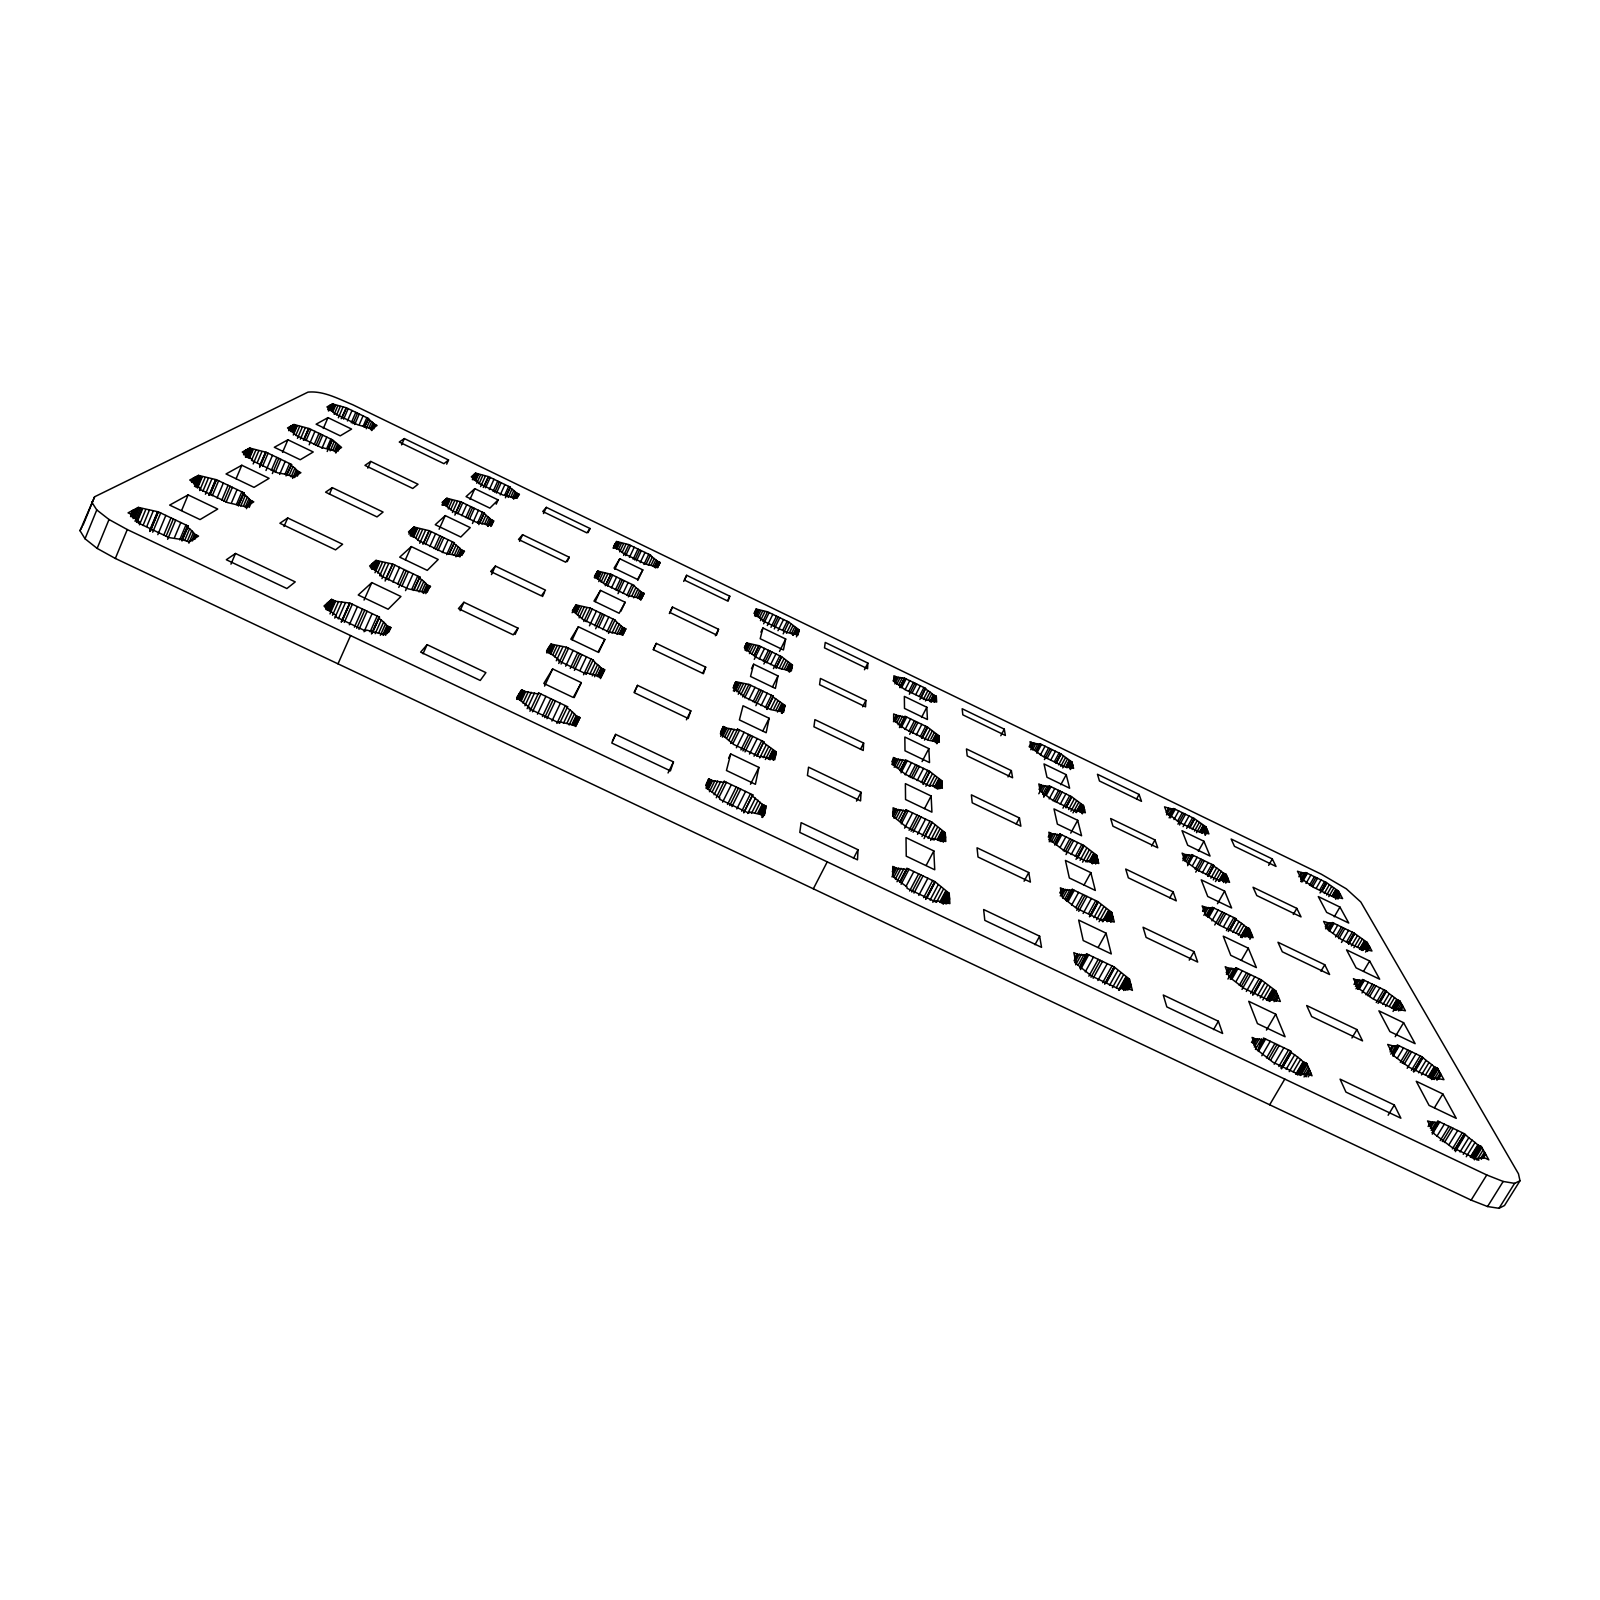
<?xml version="1.0" encoding="UTF-8"?>
<svg xmlns="http://www.w3.org/2000/svg" width="1600" height="1600" viewBox="0 0 1600 1600"><rect width="100%" height="100%" fill="white"/><g stroke="black" fill="none" stroke-linecap="round" stroke-linejoin="round"><path stroke-width="1.5" d="M858.02 849.74L857.48 859.84L799.82 832.42L801.12 822.66L858.02 849.74L853.5 858.42M861.04 792.3L860.58 800.9L807.44 775.48L808.54 767.18L861.04 792.3L856.5 801.1M863.64 743.08L863.24 750.48L813.94 726.78L814.9 719.64L863.64 743.08L860.48 749.24M865.88 700.4L865.54 706.84L819.58 684.68L820.42 678.46L865.88 700.4L862.64 706.78M867.86 663.08L867.56 668.74L824.5 647.88L825.24 642.44L867.86 663.08L864.46 669.74M766.08 806.14L764.36 815.38L749.14 811.9L748.88 813.16L719.62 799.26L719.94 798.02L706.22 787.76L708.72 778.84L712.56 780.68L723.9 782.46L724.2 781.28L752.7 794.84L752.46 796.04L762.26 804.32L766.08 806.14L761.52 815.64M763.6 742.74L776.22 751.86L774.76 759.72L760.78 756.22L760.56 757.28L733.62 744.42L721.2 734.12L723.32 726.54L726.86 728.24L737.26 730.12L737.52 729.12L763.82 741.72L756.96 756.02M773.16 697.04L784.9 705.34L783.64 712.12L770.54 709.56L745.58 697.58L734 688.26L735.82 681.74L748.94 684.42L773.34 696.16L766.96 709.44M792.44 665.06L791.34 670.94L779.16 668.34L755.92 657.12L745.08 648.64L746.66 642.96L758.84 645.68L781.6 656.68L792.44 665.06L789.14 671.94M799.02 629.82L798.04 635L786.68 632.36L764.92 621.82L754.74 614.02L756.12 609.04L767.5 611.78L788.84 622.12L799.02 629.82L796.78 634.3M758.92 767.42L755.4 784.3L726.46 770.5L730.7 753.94L758.92 767.42L750.5 784.24M769.16 718.28L766.16 732.72L739.4 719.92L743.04 705.76L769.16 718.28L762.76 731.1M778 675.92L775.4 688.42L750.54 676.46L753.68 664.2L778 675.92L772.52 686.92M785.68 639L783.42 649.94L760.2 638.72L762.94 628L785.68 639L779.52 651.4M673.46 761.9L670.4 770.88L611.8 743.02L615.64 734.38L673.46 761.9L668.04 772.96M690.82 710.84L688.22 718.48L634.26 692.68L637.52 685.36L690.82 710.84L686.42 719.8M705.68 667.14L703.44 673.7L653.44 649.68L656.26 643.38L705.68 667.14L702.6 673.4M718.54 629.28L716.6 635L670.02 612.54L672.46 607.06L718.54 629.28L715.38 635.76M729.78 596.2L728.08 601.22L684.5 580.12L686.64 575.3L729.78 596.2L727.8 600.26M80 530.68L94.62 496.78L308.02 392.12C323.8 390.68 338.52 398.98 352.7 404.72L1321.4 874.24L1346.32 888.82L1360.8 902L1518.46 1173.8L1520 1180.76L1504.5 1205.52L1499.02 1208.3L1487.56 1206.54L1471.14 1200.12L115.34 558.46L97.14 548.4L85.02 538.76L80 530.68L82.02 527.04M83.04 525.22L94.62 496.78M85.02 538.76L96.78 509.94L91.68 502.02M97.14 548.4L109.02 519.5L96.78 509.94M130.66 514.88L132.44 510.54M130.56 516.62L133.24 510.12M131.36 516.18L134.04 509.68M115.34 558.46L127.28 529.56L109.02 519.5M132.24 517.38L135.8 508.76M133.1 518.6L137.54 507.82M133.88 518.16L138.34 507.4L158.36 511.86L188.28 526.1L182 541.02M134.52 518.46L138.98 507.7M135.02 521.28L140.36 508.36M136.4 521.94L141.76 509.02M137.04 522.24L142.38 509.32M139.44 524.82L145.68 509.78M143.02 525.5L149.24 510.48M146.82 526.42L153.06 511.42M149.92 529.7L157.24 512.48M149.7 531.46L157.7 512.22M150.14 531.2L158.14 511.98M150.36 531.08L158.36 511.86M152.7 532.2L160.7 512.98M157.82 534.64L165.84 515.42M163.86 534.94L170.98 517.88M166.18 536.04L173.32 518.98M167.62 539.3L175.66 520.1M191.62 482.38L193.44 478.04M192.3 482.02L194.12 477.68M192.98 481.66L194.8 477.32M181.62 510.48L188.14 494.9L217.72 509.04L200.04 519.58L169.68 505.1L188.14 494.9M193.56 483.02L196.28 476.54M194.16 484.38L197.76 475.74M194.82 484.02L198.44 475.38L216.48 479.72L243.98 492.88L238.52 505.68M194.5 486.44L199.02 475.66M174.54 537.46L180.8 522.54M195.78 487.06L200.3 476.28M197.04 487.66L201.56 476.88M197.62 487.94L202.14 477.16M199.68 490.54L205.1 477.64M179.68 539.9L185.94 525M181.64 539.66L188.28 526.1M138.34 507.4L128.08 512.86L132.18 514.8L139.64 522.2L138.26 522.96L169.02 537.58L181.82 539.54L187.22 526.74M182.26 539.26L187.64 526.48M202.9 491.22L208.32 478.32M185.1 539.48L189.6 528.82L187.02 526.86M205.42 494.24L211.74 479.22M187.24 541.38L191.72 530.7L189.6 528.82M188.88 543.18L193.4 532.5L191.72 530.7M209.04 495.34L215.36 480.32M209.22 495.24L215.54 480.22M209.6 495.02L216.3 479.8M210.16 494.7L216.48 479.72M191.86 540.58L194.56 534.16L193.4 532.5M192.48 540.88L195.2 534.46M212.3 495.72L218.62 480.74M194.78 539.4L196.58 535.12M217.04 497.98L223.36 483M221.76 500.24L228.08 485.26M223.9 501.26L230.24 486.3M243.56 454.76L245.42 450.36M244.16 454.44L246.02 450.04M244.74 454.14L246.6 449.74M245.08 455.64L247.86 449.06M226.04 502.28L232.38 487.32M236.08 478.76L241.8 465.26L269.1 478.34L254.02 487.36L226.06 473.96L241.8 465.26M245.44 457.14L249.14 448.38M246.02 456.82L249.72 448.08L266.12 452.26L291.56 464.48L286.76 475.4M246.54 457.08L250.26 448.34M247.72 457.64L251.44 448.9M248.9 458.22L252.62 449.46M249.44 458.46L253.14 449.72M231.66 502.4L237.1 489.58M252.1 458.92L255.82 450.2M253.18 463.94L258.74 450.86M236.38 504.66L241.82 491.84M238.36 504.2L243.98 492.88M238.54 504.1L243.44 493.2M238.36 505.78L243.8 492.98M257.24 462.62L261.86 451.74M240.78 506L245.32 495.3L242.9 493.52M259.6 465.84L265.32 452.7M260.08 465.56L265.64 452.52M259.64 467.46L266.12 452.26M243.7 505.56L247.34 497L245.32 495.3M262.56 466.24L268.1 453.2M245.28 507.18L248.94 498.62L247.34 497M246.44 508.68L250.08 500.1L248.94 498.62M247.92 506.82L250.66 500.38M249.2 507.42L251.94 500.98M266 470.5L272.48 455.32M230.96 564.14L235.5 553.48L295.24 581.9L286.9 588.54L226.32 559.74L235.5 553.48M271.3 470.44L276.86 457.42M288.84 430.72L290.78 426.2M289.34 430.46L291.28 425.94M290.46 429.86L292.38 425.34M272.36 473.56L278.84 458.38M290.6 431.5L293.48 424.76M291.1 431.24L293.98 424.5L309.02 428.52L332.7 439.96L341.58 447.46L335.64 451.14L320.56 447.2L296.36 435.52L287.52 427.94L293.98 424.5M282.54 452.38L287.92 439.78L313.24 451.98L300.24 459.74L274.34 447.28L287.92 439.78M291.6 431.48L294.48 424.74M275.26 472.34L280.84 459.32M292.7 432L295.58 425.26M293.8 432.54L296.68 425.8M293.32 435.02L297.18 426.04M295.76 435.48L299.6 426.5M279.64 474.44L285.2 461.42M297.46 438.36L302.28 427.16M249.72 448.08L242.26 452.04L252.52 459.78L251.52 460.32L277.56 472.84L285.02 474.16L289.58 463.54M300.34 439.18L305.14 427.98M285.98 475.88L291.56 464.48M303.38 440.16L308.32 428.92M303.8 439.92L308.6 428.76M304.1 439.76L309.02 428.52M289.18 475.34L292.92 466.66L290.64 465.04M306.06 440.58L310.86 429.42M291.1 476.92L294.84 468.22L292.92 466.66M292.62 478.38L296.36 469.68L294.84 468.22M294.68 477.56L297.48 471.04L296.36 469.68M309.18 444.78L314.94 431.38M296.14 475.64L298.02 471.3M297.32 476.2L299.2 471.86M327.94 409.66L329.78 405.42M328.4 409.44L330.22 405.2M328.46 411.02L331.18 404.68M314.2 444.5L319.02 433.34M329.42 410.5L332.16 404.16M329.86 410.26L332.58 403.94L346.46 407.82L368.58 418.54L364.58 427.12M330.32 410.48L333.06 404.16M316.06 445.4L320.86 434.24M323.32 428.46L327.98 417.64L351.6 429.08L340.26 435.84L316.14 424.2L327.98 417.64M331.36 410.98L334.08 404.66M332.38 411.48L335.1 405.14M317.9 446.28L322.72 435.14M332.84 411.7L335.58 405.38M284 526.5L287.7 517.96L342.62 544.24L335.54 549.86L279.9 523.26L287.7 517.96M334.16 414.26L337.8 405.84M321.96 448.24L326.78 437.1M336.62 414.88L340.26 406.46M338.36 417.78L342.92 407.26M326.98 447.98L330.84 439.06M327.2 451.5L332.02 440.36M341.18 418.72L346.1 408.02M328.44 449.1L332.3 440.18M341.8 418.36L346.46 407.82M330.18 450.86L334.04 441.94M343.64 419.14L348.18 408.66M332.96 450.06L335.86 443.36M347.44 420.98L352 410.5M334.42 451.42L337.32 444.7M335.5 452.64L338.4 445.94M336 452.88L338.9 446.18M338.06 451.18L340 446.7M351.26 422.82L355.8 412.34M352.98 423.66L357.52 413.18M354.7 424.48L359.26 414.02M359.42 424.24L363.06 415.86M329.44 494.14L332.26 487.64L383.08 512.06L377 516.9L325.58 492.18L332.26 487.64M363.22 426.08L366.86 417.7M364.24 427.34L368.58 418.54M366.26 428.74L369.92 420.34L367.9 418.96M368.9 427.96L371.66 421.68L369.92 420.34M370.3 429.2L373.06 422.9L371.66 421.68M371.36 430.34L374.1 424.04L373.06 422.9M371.82 430.56L374.58 424.26M373.76 428.96L375.6 424.76M367.82 468.14L370.76 461.44L418.04 484.26L412.76 488.46L364.96 465.38L370.76 461.44M325.36 607.44L327.24 603.18M325.94 606.92L327.82 602.66M325.6 608.52L328.42 602.16M325.98 609.48L329.72 601.02M327.28 608.34L331 599.88M326.94 609.92L331.58 599.36L335.56 601.26L350.04 603.12L379.48 617.14L372.38 633M327.56 610.22L332.2 599.66M401.56 444.88L404.34 438.58L448.54 460L446.68 464.16M328.92 610.88L333.58 600.32M330.28 611.52L334.94 600.96M329.96 613.92L335.56 601.26M332.48 615.28L338.54 601.58M334.74 618.1L341.8 602.14M338.28 618.9L345.34 602.96M341.18 622.06L349.24 603.88M341.5 621.74L349.9 603.26L342 621.3M344.3 622.38L352.34 604.22M370.46 567.88L372.34 563.62M370.96 567.44L373.36 562.74M371.62 568.14L374.46 561.76M371.78 569.28L375.54 560.8M372.28 568.84L376.04 560.38L392.76 564.1L419.86 577.06L414.18 589.66M372.86 569.12L376.62 560.64M349.34 624.78L357.42 606.64M374.1 569.72L377.88 561.24M375.36 570.32L379.12 561.84M375 572.72L379.7 562.12M364.04 600.08L371.82 582.6L400.94 596.5L388.14 609.24L358.24 595L371.82 582.6M377.66 573.04L382.38 562.46M338 663.84L350.58 635.58M354.4 627.18L362.48 609.04M379.7 575.72L385.34 563.04M356.7 628.28L364.78 610.14M358.98 629.36L367.08 611.24M381.96 578.6L388.54 563.84M385.36 579.6L392.36 564.48M385.12 581.04L392.76 564.1M364.04 631.76L372.12 613.64M388.32 579.84L394.88 565.12M408.92 534.18L411.28 529.46M409.78 533.42L411.72 529.08M410.72 532.58L412.66 528.26M410.72 533.9L413.6 527.44M410.18 535.66L414.02 527.06L429.3 530.72L454.4 542.78L449 554.02L454.4 542.78M410.7 535.92L414.56 527.32M411.86 536.48L415.72 527.88M370.1 631.9L377.18 616.04M392.96 582.06L399.54 567.34M413.04 537.04L416.88 528.44M413.56 537.28L417.4 528.68M371.46 633.92L378.72 617.9M371.92 633.46L379.34 617.28M405.36 559.86L411.3 546.58L438.2 559.48L427.26 570.36L399.72 557.16L411.3 546.58M416 537.64L419.84 529.04M375.18 633.68L381.28 620.06L378.56 618.04L379.48 617.14M397.62 584.28L404.2 569.58M417.74 540.34L422.54 529.62M398.78 587.4L406.32 570.58M378.5 633.38L383.6 622.04L381.28 620.06M419.7 543.26L425.48 530.4M401.84 586.3L408.44 571.6M380.38 635.28L385.48 623.92L383.6 622.04M422.84 544.2L428.96 531.04M382.8 634.8L386.9 625.68L385.48 623.92M423.44 543.64L429.3 530.72M383.42 635.08L387.52 625.98M442.08 505.14L444.08 500.68M442.46 504.82L444.84 500.04M425.5 544.48L431.26 531.66M443.66 503.76L445.66 499.32M385.8 633.46L388.88 626.64M443.5 505.24L446.48 498.6M405.54 590.62L413.1 573.82M443.86 504.92L446.84 498.26L460.9 501.84L484.28 513.12L480.2 522M385.6 635.28L387.48 631.06M444.36 505.14L447.34 498.5M387.28 633.52L390.24 627.28M445.44 505.68L448.42 499.02M388.8 632.12L390.86 627.58L386.9 625.68M446.52 506.2L449.5 499.56M447.02 506.42L450 499.78M429.82 546.56L435.58 533.74M412.08 588.64L417.74 576.06M439.12 529.24L445.26 515.6L470.24 527.62L460.8 537.02L435.26 524.72L445.26 515.6M448.24 509L452.22 500.16M413.4 590.44L419.74 577.18M450.72 509.56L454.7 500.72M434.12 548.62L439.9 535.82M416.88 590.18L421.62 579.66L419.08 577.84L419.86 577.06M452.44 512.5L457.4 501.48M436.08 549.56L441.86 536.76M419.04 591.96L423.78 581.44L421.62 579.66M438.04 550.5L443.82 537.7M455.32 513.42L460.4 502.32M454.86 515.14L460.9 501.84M472.58 478.22L474.46 474.06M421.76 591.56L425.56 583.14L423.78 581.44M472.36 479.68L475.5 473.14L488.52 476.62L510.38 487.22L505.42 497.8M457.76 513.74L462.74 502.74M473.14 479.6L475.96 473.36M423.12 593.14L426.92 584.72L425.56 583.14M474.16 480.1L476.96 473.86M423.68 593.42L427.48 584.98M442.34 552.58L448.12 539.78M475.16 480.58L477.98 474.34M475.62 480.8L478.44 474.56M425.88 591.9L428.74 585.58M425.8 593.64L427.7 589.42M427.22 592.16L430 586.18M461.78 515.66L466.76 504.68M476.74 483.26L480.5 474.94M469.98 499.32L474.8 488.66L498.12 499.92L496.18 504.18M446.64 554.64L452.44 541.84M479.04 483.8L482.78 475.5M465.8 517.6L470.76 506.62M480.6 486.6L485.3 476.24M467.62 518.48L472.6 507.5M452.24 553.66L456.1 545.12L453.72 543.44M483.28 487.48L488.42 476.7L483.82 486.96M469.44 519.36L474.42 508.38M454.26 555.28L458.14 546.74L456.1 545.12M485.54 487.8L490.22 477.46M455.94 556.82L459.82 548.26L458.14 546.74M472.46 523.5L478.44 510.32M458.2 556.12L461.12 549.7L459.82 548.26M458.74 556.38L461.66 549.96M489.3 489.62L493.98 479.28M459.9 556.94L462.8 550.5M462.02 555.34L463.96 551.06M477.46 523.22L482.44 512.24M493.04 491.42L497.74 481.1M478.8 524.6L483.98 513.42M494.76 492.26L499.44 481.92M423 653.74L427.12 644.68L485.9 672.64L480.24 680.46L420.64 652.14L427.12 644.68M481.92 524.04L485.92 515.24L484.28 513.12M496.46 493.08L501.16 482.76M484.84 523.34L487.86 516.72L485.92 515.24M486.44 524.74L489.44 518.12L487.86 516.72M500.22 494.9L504.92 484.58M487.68 526.04L490.7 519.42L489.44 518.12M488.16 526.28L491.18 519.66M490.26 524.6L492.26 520.18M491.32 525.12L493.34 520.7M504.9 494.64L508.66 486.4M490.76 526.46L492.76 522.04M491.48 525.7L493.5 521.28M506.1 495.98L510.38 487.22M508.2 497.42L511.98 489.16L509.86 487.72M510.96 496.72L513.8 490.52L511.98 489.16M460.1 610.68L463.92 602.28L518.02 628.16L515.12 634.44M512.48 498.02L515.32 491.82L513.8 490.52M513.66 499.22L516.5 493L515.32 491.82M515.08 497.36L516.96 493.22M516.08 497.86L517.98 493.72M517.08 498.34L518.98 494.2M491.48 574.58L495.4 566.06L545.5 590.14L541.38 595.86L490.66 571.5L495.4 566.06M519.56 541.32L522.6 534.72L569.26 557.24L567.22 561.62M543.5 513.56L546.34 507.36L590.02 528.52L588.1 532.62M542.54 596.52L544.5 592.26M516.7 698.84L519.6 693.1M517.28 698.52L520.46 691.76M517.08 699.42L521.68 689.84L525.6 691.7L538.02 693.96L538.64 692.92L567.6 706.72L559.62 723.34M518.08 699.1L522.3 690.12M519.44 699.74L523.64 690.76M520.78 700.38L524.98 691.4M521.38 700.68L525.6 691.7M546.58 652.08L548.54 647.88M523 703.08L528.26 691.88M547 651.98L549.94 645.72M546.74 652.92L550.98 644.08L566.44 647.22L593.12 660L586.2 674.42M547.64 652.68L551.54 644.34M548.88 653.26L552.78 644.94M524.92 705.74L531.24 692.32M550.12 653.86L554.02 645.54M550.68 654.12L554.58 645.8M572.14 612.72L575.14 606.36M527.14 708.66L534.5 693M572.78 611.74L576.04 604.94L590.22 608.1L614.98 620L608.56 633.38M553.08 654.34L557 646.02M573.58 611.54L576.56 605.2M574.72 612.1L577.72 605.74M554.82 656.86L559.72 646.5M575.88 612.64L578.86 606.3M529.92 711.28L538.64 692.92M576.4 612.9L579.38 606.54M594.34 577.54L597.48 571.46M594.64 577.62L597.72 571.08L610.84 574.22L633.9 585.36L628.38 596.86M577.6 615.26L581.58 606.8M595.12 577.86L598.2 571.32M532.5 711.82L540.9 694M544.56 686.1L552.64 668.94L581.32 682.64L574.2 697.6M556.3 660.76L562.7 647.18M596.2 578.38L599.28 571.84M597.26 578.9L600.34 572.36M579.1 617.84L584.08 607.28M597.74 579.12L600.84 572.58M558.72 663.46L566.44 647.22M613.12 548.12L615.98 542.58M613.54 548L616.66 541.5L628.84 544.62L650.44 555.08L646.24 563.82M614.22 547.88L617.12 541.72M598.76 581.58L602.86 572.86M581.84 618.52L586.82 607.98M572.2 639.8L578.36 626.74L604.86 639.46L598.66 652.48M615.22 548.36L618.12 542.22M537.48 714.18L545.88 696.38M561.08 664.02L568.52 648.22M616.22 548.84L619.12 542.7M601.06 582.06L605.16 573.36M616.66 549.06L619.58 542.92M583.8 621.5L590.22 608.1M618.56 549.36L621.46 543.22M603.58 582.72L607.7 574.02M595.22 601.58L600.5 590.4L625.14 602.26L620.9 611.2M586.2 621.66L592.16 609.04M565.66 666.2L573.1 650.42M619.72 551.88L623.58 543.7M542.46 716.54L550.86 698.74M605.3 585.74L610.64 574.56M605.64 585.18L610.84 574.22M622.08 552.54L625.94 544.36M544.7 717.62L553.12 699.82M614.8 569.28L619.78 558.76L642.8 569.9L637.8 580.38M607.5 585.94L612.64 575.1M589.46 625.8L596.42 611.08M570.24 668.4L577.7 652.62M623.66 555.4L628.84 544.62M546.96 718.7L555.4 700.9M625.7 555.62L630.54 545.42M573.38 667.14L579.78 653.62M611.48 587.84L616.6 577.02M594.7 625.74L600.68 613.12M574.4 670.38L581.86 654.62M551.94 721.06L560.36 703.26M595.64 628.76L602.6 614.06M629.42 557.42L634.24 547.22M615.44 589.76L620.56 578.92M598.56 627.58L604.54 614.98M617.24 590.62L622.38 579.8M580.04 670.32L586.46 656.82M633.12 559.22L637.96 549.02M618 593.66L624.18 580.66M556.9 723.42L565.34 705.64M634.82 560.02L639.66 549.84M602.8 629.62L608.8 617.02M636.5 560.84L641.34 550.66M583.56 674.76L591.04 659M623 593.4L628.14 582.58M563.52 723.2L569.86 709.84L567.02 707.76L567.6 706.72M607.06 631.66L613.04 619.08M640.2 562.64L645.04 552.46M626.96 595.3L632.1 584.5M589.9 674.04L595.28 662.78L593.12 660M567.04 723.02L572.34 711.88L569.86 709.84M643.92 564.44L648.76 554.26M612.02 633L617.02 622.5L614.98 620M592.22 675.9L597.58 664.62L595.28 662.78M569.12 725L574.44 713.86L572.34 711.88M631.72 596.28L635.84 587.62L633.9 585.36M615.18 632.58L619.18 624.16L617.02 622.5M571.84 724.66L576.1 715.74L574.44 713.86M594.6 676.74L599.54 666.38L597.58 664.62M572.44 724.96L576.7 716.02M648.42 565.28L652.3 557.12L650.44 555.08M633.74 597.82L637.88 589.14L635.84 587.62M617 634.18L621.02 625.76L619.18 624.16M573.78 725.58L578.04 716.66M597.14 676.34L601.1 668.06L599.54 666.38M597.7 676.62L601.66 668.32M651.3 564.66L654.22 558.54L652.3 557.12M636.5 597.12L639.6 590.6L637.88 589.14M575.12 726.22L579.38 717.3M619.48 633.6L622.5 627.26L621.02 625.76M598.94 677.2L602.9 668.92M575.72 726.52L579.98 717.58L576.1 715.74M620 633.84L623 627.52M652.94 566L655.86 559.88L654.22 558.54M600.18 677.8L604.12 669.5M637.9 598.48L641 591.98L639.6 590.6M621.14 634.38L624.16 628.06M639.42 596.54L641.48 592.2M600.46 678.6L604.68 669.78L601.1 668.06M654.24 567.26L657.18 561.12L655.86 559.88M622.28 634.94L625.3 628.62M639.44 599.24L642.54 592.72M654.7 567.48L657.62 561.34M622.8 635.18L625.82 628.86L622.5 627.26M640.5 599.74L643.62 593.24M655.7 567.96L658.62 561.84M640.9 600L644.1 593.46L641 591.98M657.68 566.4L659.62 562.32M657.54 567.76L660.08 562.54L657.18 561.12M683.7 581.42L686.64 575.3M669.34 613.54L672.46 607.06M653.22 649.68L656.26 643.38M634.26 692.1L637.52 685.36M612.42 741.06L615.64 734.38M754.02 613.48L756.12 609.04M754.58 613.32L756.58 609.26M754.58 615.82L757.56 609.74M755.56 616.28L758.54 610.22M756.02 616.5L759 610.44M757.72 616.72L760.7 610.66M744.54 647.26L746.66 642.96M744.42 647.7L746.54 643.4M759.38 617.8L762.68 611.08M745.02 647.5L747.14 643.2M745 650.14L748.18 643.7M760.48 620.62L764.9 611.66M746.06 650.66L749.24 644.22M746.54 650.88L749.72 644.44M762.9 621.38L767.5 611.78M748.38 651.08L751.56 644.64M763.64 623.76L769.16 612.58M733.76 685.92L735.82 681.74M749.44 653.62L753.68 645.04M733.3 687.54L735.68 682.26M733.26 688.24L736.34 682M760.9 632.16L762.94 628M733.36 690.88L737.46 682.54M751.82 654.2L756.04 645.64M734.48 691.42L738.6 683.08M767.32 625.52L772.82 614.36M736.02 689.58L739.12 683.34M754.52 654.6L758.84 645.68M754.42 654.98L758.68 646.32M736.98 691.8L741.1 683.48M754.28 659.34L760.62 646.54M770.98 627.3L776.5 616.14M738.24 694.26L743.38 683.88M751.5 668.6L753.68 664.2M721.1 731L723.32 726.54M720.58 732.9L723.16 727.12M773.74 625.88L778.16 616.94M720.4 733.82L723.88 726.8M740.8 694.84L745.94 684.48M720.68 736.32L725.1 727.38M759.24 659.1L764.54 648.42M774.3 628.92L779.84 617.76M723 734.66L726.32 727.98M722.44 737.16L726.86 728.24M742.74 696.98L748.94 684.42M724.6 737.26L729.02 728.34M744.7 697.76L750.84 685.34M777.98 630.68L783.5 619.54M763.16 660.98L768.44 650.32M727.08 737.6L731.5 728.7M763.88 663.98L770.22 651.18M706.34 783.94L708.72 778.84M782.74 630.22L787.16 621.3M705.9 785.48L708.1 781.06M766.7 662.7L772 652.04M706.04 785.74L709.32 779.14M728.74 740.42L734.26 729.3M748.88 699.78L755.04 687.36M706.26 788.58L710.64 779.76M783.18 633.84L788.84 622.12M707.58 789.2L711.96 780.4M730.66 743.44L737.52 729.12M708.18 789.48L712.56 780.68M770.62 664.58L775.92 653.92M786.5 633.22L790.94 624.28M753.08 701.78L759.24 689.38M732.96 743.4L739.58 730.12M709.44 791.72L714.92 780.72M789.62 632.44L792.94 625.74M754.98 702.7L761.14 690.3M728.6 758.16L730.7 753.94M773.46 668.6L779.82 655.82M712.16 792L717.62 781.02M755.86 705.68L763.06 691.22M791.36 633.84L794.7 627.12M736.38 747.78L744.1 732.28M776.22 667.72L781.6 656.68M776.14 668.1L781.46 657.32M792.8 635.14L796.14 628.44M714.08 794.76L720.62 781.62M793.26 635.36L796.6 628.66M795.36 633.6L797.58 629.12M779.58 667.6L783.84 659.06M796.34 634.08L798.56 629.6M761.08 705.62L767.24 693.22M796.76 635.14L798.78 631.1M716.26 797.78L724.2 781.28M796.44 636.84L798.6 632M740.9 749.94L748.62 734.44M781.72 669.18L785.98 660.62M718.8 797.64L726.44 782.34M742.94 750.92L750.68 735.42M765.26 707.64L771.44 695.24M784.64 668.56L787.84 662.14M745 751.9L752.74 736.4M767.16 708.54L773.34 696.16L767 709.3M786.16 670L789.38 663.58M786.64 670.22L789.86 663.82M787.7 670.74L790.9 664.32M722.6 802.16L731.34 784.68M788.74 671.24L791.96 664.82M770.56 709.14L775.72 698.8M790.02 670.8L792.16 666.52M789.82 671.82L791.96 667.52M749.5 754.06L757.26 738.56M773.86 708.8L778 700.52M727.5 804.48L736.24 787M775.84 710.48L779.98 702.18M754.02 756.2L761.76 740.72M729.72 805.54L738.46 788.06M777.48 712.06L781.62 703.76M779.02 710.24L782.14 704.02M756.98 755.86L763.82 741.72M731.94 806.6L740.7 789.12M780.16 710.78L783.26 704.56M781.28 711.32L784.4 705.1M781.78 711.56L784.9 705.34M781.68 712.1L784.8 705.86M781.46 713.26L784.6 707.02M782.18 712.88L784.38 708.18M759.7 757.96L766.36 744.66M782.08 713.4L784.18 709.24M736.82 808.92L745.58 791.46M763.24 757.64L768.8 746.56M765.36 759.5L770.92 748.4M741.72 811.24L750.48 793.78M768.22 759.04L772.68 750.16M768.78 759.32L773.24 750.42M743.94 812.3L752.7 794.84M769.98 759.9L774.46 751M743.8 812.9L752.66 795.04M772.32 758.26L775.66 751.58M772.76 759.12L776.22 751.86M773.62 758.26L775.86 753.8M773.36 759.6L775.6 755.14M773.24 760.22L775.5 755.76M747.72 813.48L755.42 798.18M751.46 813.4L758.08 800.28M754.84 813.28L760.36 802.34M757.82 813.1L762.26 804.32M758.42 813.38L762.84 804.62M759.74 814L764.16 805.24M761.06 814.62L765.48 805.86M762.32 815.02L765.66 808.44M763.14 814.42L765.36 810.02M761.88 817.34L765.22 810.74M762.56 817.48L764.8 813.06M893.06 680.9L895.32 676.46M894.02 681.36L896.3 676.94M894.48 681.58L896.74 677.16L904.48 678.14L925.56 688.36L921.04 697.9M894.88 683.94L898.3 677.3M896.72 684.26L900.12 677.64M898.78 684.78L902.18 678.16M899.94 687.06L904.48 678.14M899.96 687.32L904.48 678.5M899.96 687.7L904.48 678.76M901.6 687.74L906.12 678.94M905.22 689.5L909.76 680.7M894.04 719.38L896.22 715.16M908.84 691.26L913.38 682.44M893.44 721.72L896.7 715.38L904.96 717.06L899.52 727.6M895.08 721.82L898.36 715.48M909.36 694.24L915.02 683.24M897.02 722.14L900.3 715.8M912.14 692.84L916.68 684.04M813.34 888.8L827.24 861.86M898.16 724.78L902.5 716.34M579.98 717.58L575.78 725.72L559.4 721.72L558.8 722.82L529.06 708.68L529.7 707.6L516.7 697.64L521.68 689.84M604.68 669.78L601.12 676.7L586.16 672.76L585.64 673.7L558.28 660.62L558.84 659.7L546.74 650.7L550.98 644.08M625.82 628.86L622.74 634.82L608.54 631.78L583.22 619.62L572.4 610.64L576.04 604.94M644.1 593.46L641.42 598.64L628.3 595.6L604.74 584.24L594.56 576.04L597.72 571.08M660.08 562.54L657.74 567.08L645.54 564.04L623.5 553.38L613.88 545.84L616.66 541.5M915.76 694.6L920.3 685.8M899.52 727.16L904.94 716.22L927.42 727.06L938.86 735.74L939.3 742.32L928.06 740.14L905.1 729.06L893.64 720.28L893.68 713.92L896.7 715.38M901.28 727.58L906.7 717.06M919.38 696.34L923.92 687.56M919.88 699.46L925.56 688.36M905.14 729.44L910.58 718.94M923.36 699.44L927.92 690.62L925.6 689.1M891.8 761.84L893.92 757.74M891.84 764.44L895.02 758.28M909 731.3L914.44 720.8M925.46 700.94L930.02 692.12L927.92 690.62M892.96 764.96L896.14 758.82M893.46 765.22L896.66 759.06L905.5 760.66L900.2 770.86L905.48 759.86L929.56 771.28L941.82 780.78L942.32 788.34L930.24 785.26L930.28 786.28L905.66 774.46L893.36 764.82L893.4 757.5L896.66 759.06M909.66 734.26L916.2 721.64M928.44 700.18L931.86 693.56L930.02 692.12M894.18 767.3L898.42 759.12M912.5 733L917.94 722.5M921.54 717.44L926.82 707.26L904.36 696.4L904.5 708.42L927.42 719.5L926.82 707.26M930.02 701.56L933.44 694.94L931.86 693.56M896.26 767.6L900.5 759.42M930.46 701.76L933.9 695.14M931.44 702.24L934.86 695.62M933.54 700.5L935.84 696.08M898.64 768.1L902.88 759.94M916.36 734.86L921.82 724.36M934.02 701.16L936.28 696.3L933.44 694.94M934.08 702.16L936.38 697.74M900.2 769.88L905.5 760.66M901.02 772.82L907.36 760.6M920.22 736.72L925.68 726.22M921.98 737.56L927.42 727.06M922 738L927.44 727.2M922 738.44L927.46 727.8M905.16 774.82L911.5 762.6M924.48 740.1L929.94 729.58M927.8 739.62L932.18 731.2M909.28 776.8L915.64 764.58M892.56 813L894.84 808.62M930.86 739.08L934.16 732.78M911.16 777.7L917.52 765.5M892.62 815.78L896.06 809.2M893.16 816.04L896.6 809.46L906.12 810.94L906.1 809.82L932.02 822.22L945.22 832.72L945.8 841.5L932.8 838.44L932.84 839.64L906.32 826.94L893.04 816.28L893.1 807.78L896.6 809.46M932.56 740.6L935.84 734.28M913.04 778.6L919.4 766.4M922.06 761.58L928.84 748.6L904.84 737.04L905 750.78L929.52 762.58L928.84 748.6M933.02 740.82L936.32 734.5M893.94 818.2L898.5 809.44M934.06 741.32L937.36 735M935.1 741.82L938.4 735.5M935.56 742.06L938.86 735.74M935.6 742.56L938.9 736.24M896.18 818.44L900.74 809.7M936.76 741.58L938.98 737.36M917.18 780.58L923.54 768.38M936.88 743.24L939.04 738.5M936.9 743.76L939.12 739.52M898.74 818.94L903.3 810.2M900.42 820.9L906.1 809.82M900.42 821.86L906.1 810.38M921.3 782.56L927.68 770.38M901.3 823.86L908.12 810.8M923.2 783.96L929.56 771.28M923.22 784.46L929.6 772.1M925.86 786.28L932.26 774.06M904.6 828.16L912.58 812.92M929.32 786.02L934.66 775.84M909.06 830.3L917.04 815.06M932.5 785.72L936.78 777.56M911.08 831.26L919.06 816.02M934.3 787.38L938.58 779.22M934.8 787.62L939.1 779.46M924.54 808.6L931.14 796L905.38 783.64L905.56 799.52L931.92 812.16L931.14 796M892.36 871.66L894.64 867.34M935.92 788.16L940.2 780M913.1 832.22L921.08 817M937.04 788.7L941.32 780.54M892.54 874.44L895.94 867.94M937.54 788.94L941.82 780.78M938.64 787.48L941.86 781.36M892 876.88L896.54 868.24L906.84 869.54L906.82 868.22L934.86 881.58L949.2 893.3L949.88 903.6L935.78 900.62L935.86 902.02L907.08 888.34L907.06 886.96L892.68 876.4L892.74 866.42L896.54 868.24M938.72 788.78L941.94 782.64M939.88 788.04L942.02 783.94M939.92 788.64L942.06 784.54M894.06 876.78L898.6 868.14M917.54 834.34L925.54 819.12M895.36 879.1L901.02 868.32M897 881.72L903.78 868.8M921.98 836.48L929.98 821.26M900.04 881.32L905.7 870.38M900.04 881.78L906.84 868.88M900.04 882.44L906.84 869.34M925.16 835.44L932.02 822.22M924.04 838.6L932.04 822.8M901.1 884.3L909.02 869.28M928.04 838.4L934.92 825.34M905.92 886.58L913.84 871.56M930.62 840.36L937.5 827.3M934.04 840.12L939.8 829.2M909.6 891.02L918.66 873.86M937.14 839.78L941.74 831.06M937.68 840.04L942.28 831.32M938.88 840.62L943.48 831.88M911.8 892.06L920.86 874.9M926.18 865.38L933.82 850.94L906.02 837.66L906.24 856.18L934.74 869.78L933.82 850.94M940.06 841.2L944.68 832.46M940.62 841.46L945.22 832.72M941.8 839.96L945.26 833.4M913.98 893.1L923.04 875.94M941.9 841.46L945.36 834.9M943.14 840.78L945.46 836.4M943.18 841.48L945.52 837.08M943.24 842.16L945.56 837.76M1000.8 735.72L1004.28 729.14L962.16 708.74L962.82 714.84L1005.36 735.44L1004.28 729.14M918.8 895.38L927.86 878.24M923.6 897.66L932.68 880.54M925.78 898.7L934.86 881.58M925.8 899.38L934.88 881.78M926.96 897.92L934.92 882.7M930.06 900.12L938.02 885.1M932.84 902.3L940.82 887.28M936.46 902.32L943.3 889.42M939.7 902.26L945.42 891.5M940.28 902.54L946.02 891.78M1008.02 776.9L1011.36 770.62L966.46 748.94L967.2 755.88L1012.58 777.76L1011.36 770.62M941.58 903.14L947.32 892.4M942.88 903.76L948.6 893.02M943.46 904.04L949.2 893.3M944.66 902.7L949.24 894.1M945.92 902.32L949.36 895.84M1029.12 746.76L1031.44 742.38M946.02 904.08L949.48 897.6M947.22 902.74L949.54 898.42M1030.08 747.22L1032.4 742.86M947.28 903.54L949.58 899.22M1030.52 747.44L1032.84 743.06L1040.02 744.52L1036.54 751.06L1039.92 744.12M1030.74 749.68L1034.24 743.14M1032.42 749.94L1035.9 743.4M1034.36 750.4L1037.84 743.88M1036.38 750.36L1039.84 743.7L1060.68 753.8L1071.92 761.98L1073.6 768.38L1063.86 766.48L1042.62 756.2L1031.32 747.92L1030.04 741.7L1032.84 743.06M1036.82 753.18L1041.46 744.5M1040.4 754.92L1045.04 746.24M1043.98 756.66L1048.64 747.96M1044.44 759.6L1050.26 748.76M1047.24 758.22L1051.88 749.54M1016.2 824.04L1019.44 817.98L971.38 794.86L972.22 802.82L1020.86 826.18L1019.44 817.98M1050.8 759.96L1055.46 751.28M1039.1 789.36L1041.34 785.18M1039.56 789.58L1041.8 785.42L1049.42 786.8L1043.8 797.02M1054.38 761.68L1059.04 753.02M1038.8 793.76L1043.28 785.44M1056.02 762.48L1060.68 753.8M1056.12 762.9L1060.7 753.94M1056.22 763.32L1060.84 754.5M1041.7 791.92L1045.04 785.68M1042.64 794.44L1047.1 786.14M1058.6 764.88L1063.26 756.18M1043.64 796.22L1049.22 785.86L1071.4 796.58L1083.44 805.5L1085.36 812.76L1074.78 810.02L1075.02 811L1052.38 800.08L1040.28 791.02L1038.82 783.96L1041.8 785.42M1043.74 796.7L1049.24 786M1060.78 766.42L1065.46 757.72M1046.48 795L1050.94 786.7M1062.72 767.9L1067.42 759.2M1065.6 767.16L1069.12 760.64M1066.04 767.38L1069.56 760.84M1049.18 798.9L1054.76 788.54M1067 767.84L1070.52 761.32M1069.12 766.12L1071.48 761.78M1069.56 766.34L1071.92 761.98M1069.7 766.84L1072.04 762.48M1060.8 784.72L1066.22 774.68L1044.02 763.94L1046.98 777.26L1069.62 788.2L1066.22 774.68M1069.98 767.94L1072.34 763.58M1053 800.74L1058.58 790.38M1070.26 769.04L1072.62 764.66M1070.4 769.54L1072.76 765.16M1054.72 801.58L1060.32 791.22M1056.46 802.42L1062.04 792.06M1060.26 804.24L1065.86 793.9M1062.96 808.16L1069.68 795.74M1024.08 881.22L1028.76 872.56L977.04 847.8L978.02 857.04L1030.4 882.08L1028.76 872.56M1048.26 837.02L1050.44 832.98M1065.84 807.08L1071.4 796.58M1049.36 837.56L1051.54 833.52M1065.92 807.4L1071.52 797.06M1048.76 839.8L1052.04 833.76L1060.14 835.02L1059.9 833.96L1083.66 845.38L1096.6 855.18L1098.8 863.5L1087.52 860.8L1087.8 861.92L1063.54 850.28L1050.52 840.32L1048.84 832.22L1052.04 833.76M1066.04 807.88L1071.6 797.38M1049.24 841.78L1053.6 833.72M1051.12 841.98L1055.48 833.92M1068.58 809.56L1074.2 799.2M1053.32 842.4L1057.68 834.36M1070.9 811.24L1076.54 800.88M1055.58 842.14L1059.9 833.96M1055.66 842.52L1060.02 834.48M1054.7 845.06L1060.1 834.86M1073 812.88L1078.64 802.5M1056.32 844.88L1061.76 834.84M1075.94 812.38L1080.46 804.06M1076.4 812.6L1080.92 804.3M1078.56 811.02L1081.94 804.78M1060.4 846.84L1065.84 836.82M1079.58 811.5L1082.98 805.28M1080.06 811.74L1083.44 805.5M1080.2 812.3L1083.58 806.06M581.32 682.64L573.24 697.46L543.82 683.44L552.64 668.94M604.86 639.46L597.96 652.14L570.8 639.14L578.36 626.74M625.14 602.26L619.16 613.24L593.98 601.1L600.5 590.4M642.8 569.9L637.58 579.48L614.08 568.12L619.78 558.76M1081.66 811.46L1083.92 807.3M1070.74 833.12L1077.7 820.32L1054 808.92L1057.38 824.12L1081.58 835.76L1077.7 820.32M1081.98 812.72L1084.24 808.56M1082.12 813.28L1084.4 809.12M1082.28 813.86L1084.54 809.68M1063.38 850.8L1069.92 838.78M1065.24 851.68L1071.78 839.66M1066 854.58L1073.64 840.56M1071.16 854.54L1077.72 842.52M1075.24 856.48L1081.8 844.48M1076 859.38L1083.66 845.38M1077.22 857.92L1083.7 845.54M1077.36 858.48L1083.88 846.3M1059.76 892.96L1062.12 888.66M1060.94 893.52L1063.3 889.22M1060.3 895.94L1063.84 889.48L1072.5 890.58L1066.62 901.3M1080.08 860.32L1086.66 848.3M1034.98 944.7L1039.64 936.18L983.64 909.52L984.8 920.36L1041.54 947.34L1039.64 936.18M1061.96 895.82L1065.5 889.36M1062.8 898.12L1067.52 889.52M1082.58 862.16L1089.18 850.12M1065.14 898.5L1069.86 889.92M1085.94 861.94L1091.44 851.92M1066.36 900.04L1072.22 889.34L1097.76 901.56L1111.76 912.4L1114.32 922.06L1102.24 919.44L1102.56 920.74L1076.42 908.26L1062.34 897.22L1060.38 887.82L1063.84 889.48M1066.48 900.68L1072.26 889.54M1066.58 901.1L1072.22 889.34M1089 861.68L1093.4 853.64M1089.5 861.92L1093.9 853.88M1068.34 901L1074.22 890.3M1090.6 862.44L1095 854.4M1091.68 862.96L1096.1 854.94M1092.18 863.2L1096.6 855.18M1092.36 863.86L1096.76 855.82M1093.82 863.28L1097.14 857.24M1071.56 905.24L1078.6 892.4M1095.3 862.7L1097.52 858.66M1095.48 863.36L1097.7 859.32M1084.04 885.04L1090.84 872.64L1065.44 860.44L1069.34 877.98L1095.32 890.44L1090.84 872.64M1095.64 864L1097.86 859.98M1075.94 907.34L1083 894.5M1136.7 798.76L1139.08 794.44L1097.46 774.28L1099.46 780.98L1141.5 801.34L1139.08 794.44M1076.76 910.42L1085 895.46M1078.74 911.38L1086.98 896.4M1083.12 913.48L1091.38 898.5M1088.68 913.42L1095.76 900.6M1089.5 916.52L1097.76 901.56M1089.54 916.72L1097.8 901.76M1090.82 915.02L1097.9 902.18M1090.98 915.66L1098.02 902.62M1093.92 917.68L1101.02 904.84M1074.64 958.36L1077 954.12M1074.06 960.76L1077.58 954.4L1086.88 955.26L1079.86 967.92M1096.64 919.7L1103.74 906.84M1074.66 962.64L1079.36 954.18M1099.06 921.7L1106.18 908.84M1075.66 964.82L1081.52 954.24M1078.18 965.18L1084.04 954.6M1102.38 921.5L1108.32 910.76M1102.92 921.74L1108.86 911.02M1080.76 964.56L1086.56 953.8L1114.16 966.94L1129.4 979.06L1132.4 990.38L1128.66 988.6L1119.42 987.9L1119.8 989.44L1091.48 975.98L1076.14 963.64L1073.84 952.62L1077.58 954.4M1105.28 920.16L1110.04 911.58M1080.88 965.08L1086.72 954.52M1079.8 967.68L1086.82 955.02M1166.18 812.5L1168.56 808.2L1173.94 809.4L1170.38 815.84M1106.46 920.72L1111.22 912.14M1107 920.98L1111.76 912.4M1080.54 969.58L1088.72 954.82M1107.18 921.74L1111.94 913.16M1166.52 814.84L1170.08 808.4M1108.8 921.24L1112.38 914.8M1168.32 815.24L1171.9 808.8M1110.44 920.76L1112.82 916.46M1151.56 846.12L1155 839.94L1110.66 818.54L1112.94 826.18L1157.74 847.78L1155 839.94M1110.64 921.52L1113.02 917.2M1110.82 922.28L1113.22 917.96M1199.94 832.34L1178.96 822.18L1169.94 815L1173.6 808.5L1194.18 818.48L1205.94 826.9L1208.9 833.88L1199.54 831.4L1199.94 832.34L1203.6 825.76M1169.12 817.84L1173.78 808.96M1098.18 947.36L1106.06 933.16L1078.68 920.1L1083.22 940.54L1111.28 953.92L1106.06 933.16M1170.44 817.86L1175.2 809.28M1085.28 971.84L1093.46 957.1M1173.98 819.56L1178.74 811M1088.84 976.18L1098.2 959.36M1091 977.22L1100.36 960.38M1177.52 821.28L1182.28 812.72M1177.94 824.2L1183.9 813.5M1093.16 978.24L1102.52 961.4M1179.54 824.98L1185.5 814.28M1183.08 826.68L1189.04 815.98M1097.88 980.48L1107.26 963.66M1186.62 828.4L1192.58 817.7M1102.62 982.74L1112 965.92M1189.46 827.18L1194.18 818.48M1189.6 827.5L1194.38 818.94M1189.78 827.96L1194.5 819.24M1104.78 983.76L1114.16 966.94M1104.82 983.98L1114.22 967.18M1106.12 982.4L1114.34 967.68M1106.3 983.14L1114.46 968.18M1192.22 829.54L1197.02 820.98M1194.5 831.12L1199.28 822.54M1109.5 985.38L1117.74 970.66M1196.54 832.66L1201.34 824.08M1182.78 858.66L1185.08 854.56L1192.06 855.66L1187.48 863.84L1191.86 855.14M1182.92 860.66L1186.36 854.5M1112.44 987.64L1120.7 972.9M1199.56 832L1203.16 825.56M1184.54 860.82L1187.98 854.66M1200.94 832.66L1204.56 826.22M1186.44 861.2L1189.88 855.06M1201.9 833.12L1205.5 826.68M1202.32 833.34L1205.94 826.9M1116.28 987.78L1123.36 975.12M1203.76 831.74L1206.16 827.44M1204.26 832.92L1206.68 828.62M1169.8 897.84L1173.14 891.86L1125.72 869.06L1128.34 877.82L1176.28 900.86L1173.14 891.86M1187.64 865.68L1193.36 855.46M1205 834.68L1207.42 830.36M1205.22 835.22L1207.64 830.92M1118.6 989.96L1125.7 977.3M1119.18 990.24L1126.28 977.58M1198.36 851.18L1203.92 841.28L1182 830.68L1187.7 845.24L1210.04 856.04L1203.92 841.28M1121.64 988.74L1127.56 978.18M1122.9 989.34L1128.82 978.78M1192.56 865.44L1197.14 857.28M1123.48 989.62L1129.4 979.06M1123.72 990.5L1129.64 979.94M1125.4 990.32L1130.16 981.86M1127.1 990.16L1130.66 983.8M1195.18 869.3L1200.9 859.1M1128.52 988.94L1130.9 984.68M1128.74 989.82L1131.14 985.58M1195.74 872.16L1202.62 859.92M1198.6 870.96L1204.34 860.74M1202.36 872.76L1208.1 862.56M1206.12 874.58L1211.86 864.38M1207.9 875.56L1213.58 865.22L1191.66 854.62L1192.06 855.66M1208.04 875.92L1213.78 865.72M1208.18 876.28L1213.94 866.08M1208.26 876.44L1213.58 865.22M1210.86 878.18L1216.62 867.96L1214 866.24M1213.3 879.88L1219.06 869.68L1216.62 867.96M1215.5 881.58L1221.28 871.36L1219.06 869.68M1218.62 881.16L1223.24 872.98L1221.28 871.36M1219.08 881.38L1223.7 873.2M1202.58 911.18L1204.82 907.2M1203.08 911.42L1205.32 907.44L1212.7 908.38L1207.78 917.08L1212.64 908.2M1221.24 879.82L1224.72 873.68M1204.44 911.28L1206.68 907.32M1222.24 880.32L1225.72 874.18M1222.7 880.54L1226.18 874.4L1223.24 872.98M1222.96 881.16L1226.44 875.02M1203.9 915.36L1208.38 907.44M1223.54 882.52L1227.02 876.36M1205.92 915.7L1210.4 907.78M1225.28 881.82L1227.6 877.72M1225.54 882.44L1227.86 878.34M1225.8 883.08L1228.12 878.96M1207.4 916.08L1211.08 909.56M1207.54 916.48L1211.24 909.96M1209.16 916.78L1214.08 908.1M1217.48 903.72L1224.62 891.12L1201.24 879.86L1207.74 896.48L1231.62 907.98L1224.62 891.12M1189.22 960.16L1194.04 951.64L1143.06 927.26L1146.1 937.4L1197.68 962.06L1194.04 951.64M1211.94 920.88L1218.1 910.02M1214.74 924.98L1222.14 911.96M1217.8 923.7L1223.96 912.84M1219.64 924.56L1225.8 913.72M1223.66 926.5L1229.82 915.66M1226.44 930.6L1233.84 917.6M1228.26 931.48L1235.68 918.48L1212.24 907.22L1212.7 908.38M1229.74 929.9L1235.92 919.06M1229.9 930.32L1236.08 919.48M1229.98 930.5L1235.68 918.48M1268.64 865.34L1272.3 858.94L1231.16 839.02L1234.48 846.34L1276.02 866.44L1272.3 858.94M1232.8 932.38L1238.98 921.54L1236.16 919.66M1235.98 933.28L1241.62 923.4L1238.98 921.54M1238.36 935.14L1244 925.26L1241.62 923.4M1240.48 936.94L1246.12 927.06L1244 925.26M1240.96 937.18L1246.62 927.3M1242.04 937.7L1247.7 927.82M1244.26 936.24L1248.78 928.34M1244.74 936.48L1249.28 928.56L1246.12 927.06M1245.04 937.18L1249.58 929.28M1226.2 972.58L1228.64 968.34L1236.46 969.06L1235.94 967.7L1261.1 979.74L1275.86 990.92L1280.34 1001.44L1269.18 999.22L1269.76 1000.66L1244.02 988.34L1229.14 976.96L1225.24 966.7L1228.64 968.34M1246.84 936.76L1250.24 930.82M1226.42 974.46L1230.06 968.12M1248.62 936.34L1250.9 932.38M1248.92 937.06L1251.2 933.08M1228.22 974.5L1231.86 968.16M1249.22 937.78L1251.5 933.8M1249.88 939.34L1252.18 935.36M1227.94 979.04L1234 968.48M1231.18 976.34L1236.02 967.92M1231.36 976.8L1236.2 968.38M1230.32 979.38L1236.38 968.84M1241.32 960.38L1248.32 948.2L1223.26 936.18L1230.76 955.32L1256.38 967.6L1248.32 948.2M1231.86 979.18L1237.9 968.64M1236.18 981.24L1242.22 970.72M1298.86 876.74L1301.3 872.5L1306.3 873.52L1302.64 879.86M1300.24 876.86L1302.68 872.62M1213.56 1029.6L1218.38 1021.24L1163.28 995.02L1166.82 1006.9L1222.64 1033.46L1218.38 1021.24M1239.28 985.42L1246.56 972.78M1300.7 879.32L1304.36 872.96M1301 881.14L1305.78 872.54L1326.14 882.4L1338.38 891.04L1342.6 898.58L1333.82 896.38L1334.38 897.4L1313.66 887.38L1301.32 878.6L1297.48 871.24L1301.3 872.5M1301.18 881.48L1306.04 873.02M1241.26 986.34L1248.52 973.72M1301.34 881.82L1306.22 873.36M1302.5 881.76L1307.38 873.3M1242 989.4L1250.48 974.66M1306 883.46L1310.88 875M1246.32 991.46L1254.8 976.74M1309.5 885.14L1314.38 876.7M1293.3 914.48L1296.82 908.38L1253.04 887.26L1256.8 895.56L1301.04 916.9L1296.82 908.38M1311.08 885.92L1315.96 877.46M1250.64 993.52L1259.12 978.8M1312.68 886.68L1317.56 878.24M1252.68 994.66L1261.1 979.74M1252.88 995.14L1261.38 980.44M1254.36 993.74L1261.58 980.9M1316.16 888.38L1321.04 879.94M1257.42 995.8L1264.72 983.18M1319.66 890.06L1324.54 881.62M1320.02 892.94L1326.14 882.4L1321.52 891.34M1326.58 883.22L1321.7 891.68L1326.68 883.38M1260.24 997.88L1267.56 985.24M1262.84 999.94L1270.16 987.3M1324.3 893.44L1329.18 885M1326.64 895.06L1331.54 886.6M1266.36 999.86L1272.48 989.3M1266.88 1000.12L1273 989.56M1268.04 1000.66L1274.16 990.12M1328.8 896.64L1333.7 888.18M1269.22 1001.22L1275.32 990.68M1269.74 1001.48L1275.86 990.92M1271.3 1000.18L1276.2 991.74M1331.96 896.06L1335.64 889.72M1332.38 896.28L1336.08 889.92M1273.28 999.88L1276.96 993.54M1333.32 896.72L1337 890.38M1334.26 897.18L1337.94 890.84M1274.04 1001.68L1277.74 995.34M1334.68 897.38L1338.38 891.04M1275.62 1000.4L1278.08 996.16M1335.02 897.98L1338.7 891.62M1251.5 1042.48L1253.92 1038.32M1275.98 1001.22L1278.44 996.98M1335.72 899.28L1339.42 892.92M1252.76 1043.08L1255.2 1038.92M1253.34 1043.36L1255.76 1039.2L1264.08 1039.62L1258.06 1049.98M1337.68 898.46L1340.14 894.2M1338 899.04L1340.48 894.8M1253.64 1045.1L1257.26 1038.86M1254.34 1047.12L1259.18 1038.82M1325.3 926.74L1327.66 922.7L1332.9 923.64L1332.32 922.54L1353.96 932.98L1367.14 942.42L1371.94 951L1362.7 948.86L1363.34 950.04L1341.26 939.38L1327.98 929.8L1323.62 921.42L1327.66 922.7M1255.42 1049.44L1261.46 1039.06M1266.44 1030.1L1275.72 1014.18L1248.74 1001.3L1257.46 1023.6L1285.1 1036.76L1275.72 1014.18M1325.58 928.84L1329.1 922.78M1259.86 1044.24L1262.26 1040.1M1259.96 1044.5L1262.36 1040.36M1327.34 929.16L1330.86 923.1M1334.26 916.82L1339.94 907.06L1318.3 896.58L1326.66 912.38L1348.74 923.04L1339.94 907.06M1258.96 1047.1L1262.58 1040.9M1257.96 1049.72L1264 1039.36M1328.8 928.58L1331.14 924.56M1328.9 928.76L1331.24 924.72M1329.1 929.14L1332.62 923.08M1258.36 1051.46L1265.6 1039.04M1329.38 929.7L1332.82 923.46M1329.32 931.4L1334.02 923.36M1261.82 1055.74L1270.26 1041.28M1333.04 933.2L1337.74 925.16M1335.58 937L1341.46 926.94M1266.5 1057.96L1274.94 1043.5M1338.44 935.8L1343.14 927.76M1268.62 1058.98L1277.06 1044.5M1338.96 938.64L1344.84 928.58M1320.98 971.22L1324.76 964.74L1277.98 942.26L1282.3 951.78L1329.6 974.5L1324.76 964.74M1270.74 1059.98L1279.18 1045.52M1341.5 942.44L1348.56 930.38M1274.18 1064.26L1283.86 1047.74M1346.4 942.22L1352.28 932.18M1348.18 943.2L1353.96 932.98M1348.38 943.6L1354.28 933.54M1348.6 943.98L1354.48 933.94L1348.68 944.16M1278.84 1066.48L1288.52 1049.96M1351.38 945.92L1357.28 935.86M1281.06 1067.74L1290.64 1050.98L1263.46 1038.04L1264.08 1039.62M1281.28 1068.3L1290.98 1051.78M1281.5 1068.86L1291.2 1052.32M1282.82 1067.04L1291.3 1052.58L1290.64 1050.98M1353.9 947.68L1359.8 937.6M1357.4 947.4L1362.14 939.34M1286.14 1069.34L1294.64 1054.86L1291.3 1052.58M1359.48 949.08L1364.22 941.02M1359.94 949.3L1364.68 941.24M1269.68 1104.78L1284.78 1079.08M1289.22 1071.64L1297.74 1057.16L1294.64 1054.86M1360.94 949.78L1365.68 941.72M1361.94 950.26L1366.68 942.2M1362.4 950.48L1367.14 942.42M1363.94 949.14L1367.5 943.08M1293.28 1071.9L1300.58 1059.48L1297.74 1057.16M1365.94 948.6L1368.32 944.56M1365.58 952.08L1369.14 946.02M1367.14 950.74L1369.52 946.68M1367.5 951.42L1369.9 947.36M1295.8 1074.18L1303.14 1061.74L1300.58 1059.48M1296.38 1074.44L1303.7 1062M1297.64 1075.04L1304.96 1062.6M1300.1 1073.56L1306.22 1063.2M1300.68 1073.84L1306.78 1063.48L1303.14 1061.74M1354 984.44L1356.54 980.14L1363.22 980.76L1358.16 989.32M1301.08 1074.8L1307.18 1064.42M1355.16 984.22L1357.7 979.92M1363.54 971.34L1369.64 961L1346.56 949.88L1356.12 967.88L1379.68 979.22L1369.64 961M1303.18 1074.84L1308.08 1066.52M1355.42 986.38L1359.22 979.94M1304.06 1076.96L1308.98 1068.64M1356 988.8L1361.06 980.22M1305.7 1075.84L1309.4 1069.6M1357.5 988.04L1360.02 983.76M1357.6 988.24L1360.12 983.96M1357.82 988.68L1361.62 982.26M1306.1 1076.82L1309.8 1070.56M1358.06 989.12L1363.12 980.56M1359.3 988.9L1364.36 980.36M1308.24 1076.86L1310.7 1072.68M1362.02 992.94L1368.32 982.26M1365.98 994.86L1372.3 984.18M1367.78 995.72L1374.1 985.04M1369.6 996.58L1375.92 985.92M1373.56 998.5L1379.88 987.82M1351.96 1037.96L1356.94 1029.58L1306.68 1005.54L1311.68 1016.58L1362.54 1040.88L1356.94 1029.58M1376.26 1002.54L1383.86 989.74M1378.06 1003.4L1385.66 990.6L1362.54 979.48L1363.22 980.76M1379.68 1001.92L1386.02 991.24M1380.02 1002.56L1386.26 991.68M1382.92 1004.48L1389.28 993.8L1385.66 990.6M1385.64 1006.4L1392 995.72L1389.28 993.8M1389.42 1006.18L1394.52 997.62L1392 995.72M1391.7 1008.06L1396.8 999.48L1394.52 997.62M1392.18 1008.28L1397.28 999.72M1393.24 1008.8L1398.36 1000.24M1393.04 1011.44L1399.42 1000.74M1394.8 1009.54L1399.9 1000.98L1396.8 999.48M1395.22 1010.3L1400.32 1001.74M1397.42 1009.84L1401.26 1003.42M1398.7 1010.96L1402.2 1005.1M1400.3 1009.78L1402.64 1005.86M1400.72 1010.54L1403.06 1006.62M1395.22 1036.7L1403.6 1022.7L1378.9 1010.84L1389.9 1031.58L1415.14 1043.68L1403.6 1022.7M1389.76 1049.88L1392.24 1045.72L1398.06 1046.4L1393.08 1054.7M1390.1 1051.92L1393.82 1045.68M1390.8 1054.2L1395.78 1045.9M1392.7 1053.96L1397.68 1045.68M1392.96 1054.46L1397.94 1046.18M1393.02 1056.22L1399.22 1045.86M1397.28 1058.26L1403.5 1047.92M1400.3 1062.36L1407.76 1049.96M1402.22 1063.28L1409.7 1050.88M1404.16 1064.22L1411.64 1051.8M1407.18 1068.32L1415.9 1053.84M1411.42 1070.34L1420.16 1055.88M1413.36 1071.28L1422.08 1056.82L1397.28 1044.94L1398.06 1046.4M1413.48 1071.5L1422.22 1057.04M1413.76 1072.02L1422.5 1057.56M1388.14 1115.24L1394.32 1104.98L1340.08 1079.16L1345.94 1092.08L1400.88 1118.2L1394.32 1104.98M1415.4 1070.7L1422.78 1058.06M1418.54 1072.8L1426.06 1060.4L1422.08 1056.82M1421.5 1074.94L1429.02 1062.52L1426.06 1060.4M1425.5 1075L1431.76 1064.64L1429.02 1062.52M1427.98 1077.1L1434.26 1066.72L1431.76 1064.64M1428.5 1077.34L1434.78 1066.98M1429.64 1077.88L1435.92 1067.52M1430.78 1078.44L1437.08 1068.06M1431.3 1078.68L1437.6 1068.32L1434.26 1066.72M1431.78 1079.56L1438.08 1069.2M1434.12 1079.44L1439.16 1071.12M1436.46 1079.32L1440.26 1073.08M1436.96 1080.22L1440.74 1073.96M1438.72 1079.02L1441.24 1074.84M1434.5 1107.66L1442.84 1093.96L1416.26 1081.28L1429.06 1105.38L1456.26 1118.36L1442.84 1093.96M1428.1 1126.5L1430.6 1122.4M1429.9 1126.3L1432.4 1122.2L1438.54 1122.66L1432.32 1132.84M1430.32 1128.18L1434.06 1122.06M1431.14 1130.36L1436.12 1122.2M1433.12 1129.94L1436.84 1123.84M1432.18 1132.58L1438.4 1122.4M1432.28 1134.14L1439.72 1121.96M1436.88 1136.32L1444.34 1124.14M1440.24 1140.54L1448.94 1126.34M1442.32 1141.54L1451.02 1127.34M1444.4 1142.52L1453.12 1128.32M1449 1144.7L1457.7 1130.52M1452.34 1148.92L1462.3 1132.7M1454.42 1149.9L1464.38 1133.7L1437.64 1120.96L1438.54 1122.66M1454.58 1150.18L1464.54 1133.96M1456.14 1148.76L1464.86 1134.56M1455.36 1151.66L1465.2 1135.16M1460.02 1151.96L1468.78 1137.76L1464.38 1133.7M1463.26 1154.34L1472.02 1140.12L1468.78 1137.76M1466.26 1156.74L1475.04 1142.5L1472.02 1140.12M1470.26 1157.08L1477.8 1144.86L1475.04 1142.5M1470.82 1157.34L1478.36 1145.12M1472.06 1157.92L1479.6 1145.72M1473.28 1158.52L1480.82 1146.3M1473.84 1158.78L1481.38 1146.58L1477.8 1144.86M1474.42 1159.82L1481.96 1147.6M1476.92 1160.06L1483.22 1149.86M1480.7 1158.26L1484.5 1152.14M1481.28 1159.3L1485.08 1153.18M1483.12 1158.3L1485.66 1154.2M1471.14 1200.12L1486.76 1174.98L1503.18 1181.46L1514.6 1183.36L1520 1180.76M1487.56 1206.54L1503.18 1181.46M1499.02 1208.3L1514.6 1183.36M518.02 628.16L513.22 634.82L458.44 608.62L463.92 602.28M569.26 557.24L565.68 562.2L518.5 539.44L522.6 534.72M590.02 528.52L586.88 532.86L542.76 511.5L546.34 507.36M390.86 627.58L384.08 634.58L366.5 630.04L365.54 630.98L335.3 616.6L336.3 615.68L324 606.02L331.58 599.36M498.12 499.92L489.88 508.12L466.06 496.62L474.8 488.66M376.04 560.38L369.62 566L381.12 574.74L380.26 575.54L408.04 588.8L424.82 592.4L430.56 586.46L426.92 584.72M414.02 527.06L408.5 531.9L418.56 540.54L444.24 552.86L459.56 556.42L464.5 551.32L461.12 549.7M446.84 498.26L442.06 502.48L451.58 510.38L475.46 521.88L489.54 525.38L493.82 520.94L490.7 519.42M475.5 473.14L471.3 476.82L480.34 484.1L502.64 494.9L515.68 498.32L519.44 494.42L516.5 493M448.54 460L443.94 463.68L399.26 442.04L404.34 438.58M198.44 475.38L189.76 480.02L200.62 488.48L199.46 489.12L227.66 502.6L245.8 506.82L253.78 501.88L250.08 500.1M332.58 403.94L326.94 406.94L335.38 413.94L357.96 424.88L371.88 428.7L377.08 425.48L374.1 424.04M1432.4 1122.2L1427.56 1120.96L1434.32 1133.94L1451.5 1147.08L1478.92 1160.12L1477.92 1158.3L1485.18 1158.12L1488.82 1159.86L1481.38 1146.58M1392.24 1045.72L1387.7 1044.44L1393.48 1055.54L1409.14 1067.26L1434.52 1079.4L1433.66 1077.84L1443.94 1079.66L1437.6 1068.32M1168.56 808.2L1164.56 806.86L1167.14 813.66L1169.94 815M181.82 539.54L189.18 541.9L198.58 536.08L194.56 534.16M285.02 474.16L294.06 476.92L300.9 472.68L297.48 471.04M127.28 529.56L1486.76 1174.98M1255.76 1039.2L1252.1 1037.44L1256.66 1049.46L1272.94 1062.22L1300.8 1075.46L1300.1 1073.78L1308.34 1074.04L1312.04 1075.8L1306.78 1063.48M1205.32 907.44L1202.16 905.92L1205.52 914.78L1219.22 925.04L1243.16 936.54L1242.66 935.3L1253.14 937.66L1249.28 928.56M1356.54 980.14L1353.42 978.64L1358.42 988.22L1372.78 998.78L1396.4 1010.12L1395.66 1008.78L1405.4 1010.8L1399.9 1000.98M1185.08 854.56L1182.12 853.14L1185.06 860.86L1197.74 870.18L1220.1 880.96L1219.66 879.88L1229.56 882.32L1226.18 874.4M896.74 677.16L893.9 675.78L893.86 681.38L904.62 689.42L926.12 699.82L936.66 702.08L936.28 696.3M1086.56 953.8L1086.88 955.26"/></g></svg>
